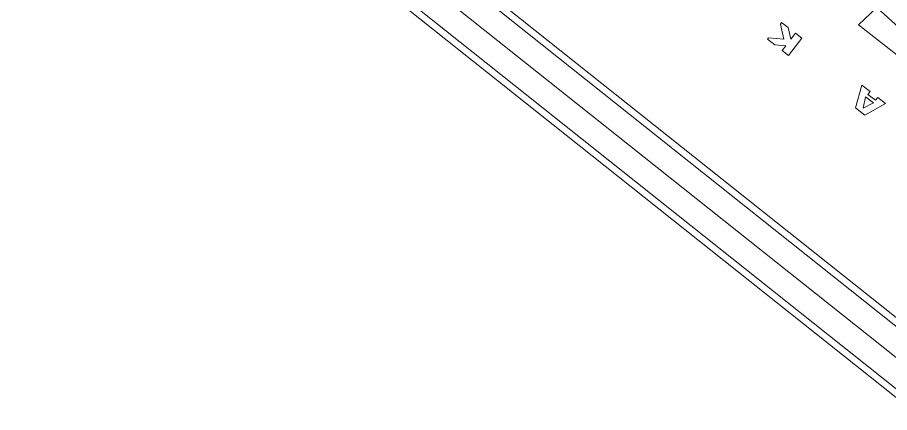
# Model space of a CAD drawing. Header units: millimetres. Extents: x -229914 to 856942, y -268655 to 87212.
# Drawn here: x -133598 to -133271.1, y 21580.3 to 21728.5 of the extents above; entities that cross this region are included whole.
import ezdxf

# ---------------------------------------------------------------- set-up
doc = ezdxf.new("R2010")
doc.units = ezdxf.units.MM

# ---------------------------------------------------------------- blocks, each defined once
blk = doc.blocks.new('Т912NEW')
at = {"color": 7, "linetype": 'Continuous', "lineweight": 15}
for p, q in [((4509.37, 3120.02), (4510.67, 3129.36)), ((4510.67, 3129.36), (4523.6, 3128.5)), ((4549.93, 3120.37), (4509.37, 3120.02)), ((4549.93, 3120.37), (4509.37, 3120.02)), ((4509.37, 3120.02), (4509.37, 3120.02)), ((4489.33, 3102.84), (4486.23, 3102.8)), ((4486.23, 3102.8), (4486.25, 3102.01)), ((4486.23, 3102.8), (4486.25, 3102.01)), ((4486.23, 3102.8), (4486.23, 3102.8)), ((4492.83, 3100.03), (4489.33, 3102.84)), ((4495.9, 3102.89), (4492.78, 3102.87)), ((4492.83, 3100.03), (4492.78, 3102.87)), ((4492.78, 3102.87), (4492.78, 3102.86)), ((4492.83, 3100.03), (4492.78, 3102.86)), ((4496.02, 3094.69), (4495.9, 3102.89)), ((4524.44, 3103.14), (4528.31, 3103.17)), ((4527.84, 3094.97), (4524.44, 3103.14)), ((4524.44, 3103.14), (4524.44, 3103.13)), ((4527.84, 3094.96), (4524.44, 3103.13)), ((4528.31, 3103.17), (4528.32, 3101.83)), ((4535.61, 3103.24), (4531.95, 3103.21)), ((4531.96, 3101.87), (4531.95, 3103.21)), ((4531.95, 3103.21), (4531.95, 3103.2)), ((4531.96, 3101.87), (4531.95, 3103.2)), ((4535.61, 3103.24), (4532.22, 3095)), ((4535.61, 3103.24), (4532.22, 3095)), ((4535.61, 3103.24), (4535.61, 3103.24)), ((4486.25, 3102.01), (4490.8, 3098.35)), ((4486.25, 3102.01), (4490.8, 3098.35)), ((4486.25, 3102.01), (4486.25, 3102.01)), ((4531.97, 3100.59), (4528.24, 3100.56)), ((4531.96, 3100.58), (4528.24, 3100.55)), ((4528.24, 3100.56), (4530.12, 3096.71)), ((4528.32, 3101.83), (4531.96, 3101.87)), ((4531.97, 3100.59), (4530.12, 3096.71)), ((4490.8, 3098.35), (4485.99, 3095.26)), ((4489.4, 3094.63), (4492.88, 3096.92)), ((4489.4, 3094.63), (4492.88, 3096.92)), ((4492.88, 3096.92), (4492.89, 3094.66)), ((4492.88, 3096.92), (4492.89, 3094.66)), ((4492.88, 3096.92), (4492.88, 3096.92)), ((4485.99, 3095.26), (4485.99, 3095.25)), ((4485.99, 3095.26), (4486, 3094.6)), ((4485.99, 3095.25), (4486, 3094.6)), ((4486, 3094.6), (4489.4, 3094.63)), ((4486, 3094.6), (4489.4, 3094.63)), ((4486, 3094.6), (4486, 3094.6)), ((4489.4, 3094.63), (4489.4, 3094.63)), ((4492.89, 3094.66), (4496.02, 3094.69)), ((4492.89, 3094.66), (4496.02, 3094.68)), ((4492.89, 3094.66), (4492.89, 3094.66)), ((4496.02, 3094.69), (4496.02, 3094.68)), ((4532.22, 3095), (4527.84, 3094.96)), ((4532.22, 3095), (4527.84, 3094.97)), ((4527.84, 3094.97), (4527.84, 3094.96)), ((4532.22, 3095), (4532.22, 3095)), ((3822.75, 3042.93), (4798.75, 3042.93)), ((3822.75, 3040.36), (4798.75, 3040.36)), ((4810.75, 3031.17), (3810.75, 3031.17)), ((4798.75, 3021.97), (3822.75, 3021.97)), ((4798.75, 3019.4), (3822.75, 3019.4))]:
    blk.add_line(p, q, dxfattribs=at)

msp = doc.modelspace()

# ---------------------------------------------------------------- block references
at = {"rotation": 321.4676820499667}
msp.add_blockref('Т912NEW', (-138753.82306, 22094.20638), dxfattribs=at)

doc.saveas('drawing.dxf')
